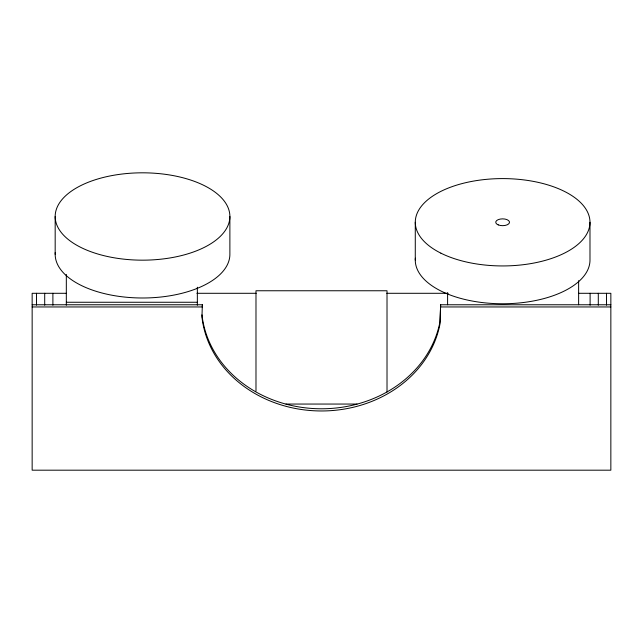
<?xml version="1.0" encoding="UTF-8"?>
<svg xmlns="http://www.w3.org/2000/svg" width="643" height="643" viewBox="0 0 643 643"><rect width="100%" height="100%" fill="white"/><g stroke="black" fill="none" stroke-linecap="round" stroke-linejoin="round"><path stroke-width="0.96" d="M32.15 304.766L202.352 304.766L201.958 317.047A120.104 104.013 0 0 0 317.457 410.909A120.104 104.013 0 0 0 439.981 323.992L440.648 304.766L610.85 304.766M440.648 304.766L439.981 321.813A120.104 104.013 0 0 1 317.457 408.723A120.104 104.013 0 0 1 201.958 314.861M66.309 293.296L32.15 293.296L32.15 470.186L610.85 470.186L610.85 293.296L578.636 293.296M196.919 293.296L256.195 293.296M386.805 293.296L448.091 293.296M66.325 302.258L197.353 302.258M32.15 306.952L202.352 306.952L202.352 304.766M440.648 306.952L610.85 306.952M285.99 404.053L357.01 404.053M606.486 293.296L606.486 305.208M598.295 293.296L598.295 305.208M590.105 293.296L590.105 305.208M589.985 222.269L589.985 260.085A87.352 43.676 0 0 1 500.736 303.753A87.352 43.676 0 0 1 415.362 258.197M578.628 280.702L578.628 304.774M447.6 292.734L447.6 304.774M415.282 222.269L415.282 260.085M387.014 392.021L387.014 290.757L255.986 290.757L255.986 391.024M229.881 216.49A87.352 43.676 0 0 1 98.853 254.315A87.352 43.676 0 0 1 98.853 178.666A87.352 43.676 0 0 1 229.881 216.49L229.881 254.315A87.352 43.676 0 0 1 140.64 297.982A87.352 43.676 0 0 1 55.266 252.426M197.353 287.22L197.353 305.24M66.325 274.392L66.325 305.24M55.177 216.49L55.177 254.315M52.895 293.296L52.895 305.208M44.705 293.296L44.705 305.208M36.514 293.296L36.514 305.208M498.261 224.897A6.88 3.4 0 0 0 509.417 222.824A6.88 3.4 0 0 0 500.214 219.078A6.88 3.4 0 0 0 498.261 224.897M440.865 253.149A87.352 43.676 0 0 0 587.003 233.57A87.352 43.676 0 0 0 480.024 180.08A87.352 43.676 0 0 0 440.865 253.149"/></g></svg>
